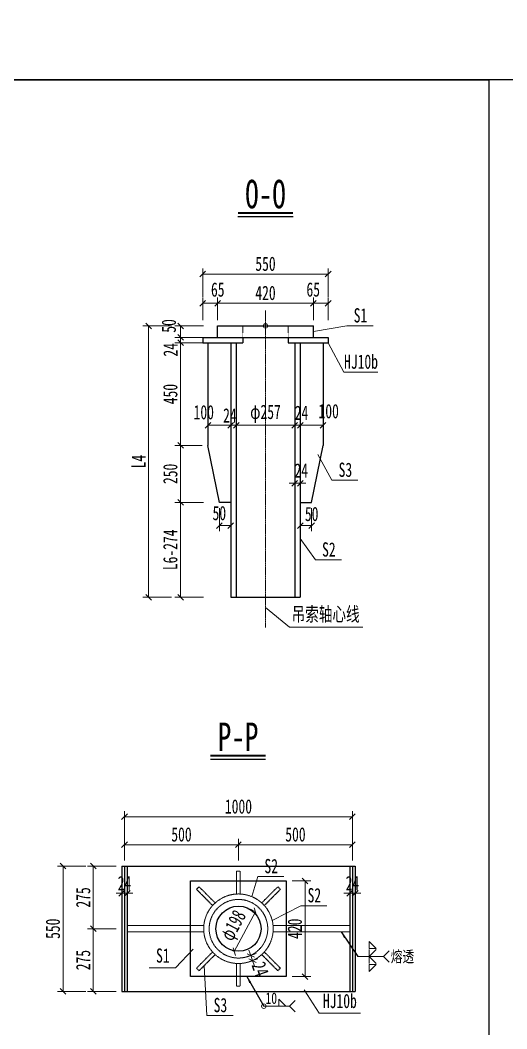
# Model space of a CAD drawing. Header units: millimetres. Extents: x 44597 to 300567, y -113054 to 73044.
# Drawn here: x 55135 to 57270, y -80674 to -76249 of the extents above; entities that cross this region are included whole.
import ezdxf
from ezdxf.enums import TextEntityAlignment as Align

# ---------------------------------------------------------------- set-up
doc = ezdxf.new("R2010")
doc.units = ezdxf.units.MM
doc.linetypes.add('CENTER2', pattern=[28.575, 19.05, -3.175, 3.175, -3.175])
doc.linetypes.add('DASHED', pattern=[0.75, 0.5, -0.25])
doc.layers.get('Defpoints').update_dxf_attribs({"color": 8})
for name, color, linetype, lineweight in [('Dim', 4, 'Continuous', 15), ('中心线', 2, 'CENTER2', 15), ('文字', 7, 'Continuous', 15), ('标注线及字体', 2, 'Continuous', 15), ('细实线', 4, 'Continuous', 15), ('虚线', 7, 'DASHED', 13), ('钢板粗线', 1, 'Continuous', 25)]:
    doc.layers.add(name, color=color, linetype=linetype, lineweight=lineweight)
doc.layers.add('Text', color=4, linetype='Continuous')
doc.styles.add('111', font='', dxfattribs={"width": 0.7})
doc.styles.add('BM_Dim', font='', dxfattribs={"width": 0.85})
doc.styles.add('SMEDI', font='', dxfattribs={"width": 0.75})
doc.styles.get("Standard").update_dxf_attribs({"font": ''})
doc.styles.get('111').set_extended_font_data('仿宋_GB2312')
doc.styles.get('BM_Dim').set_extended_font_data('仿宋_GB2312')
doc.styles.get('SMEDI').set_extended_font_data('仿宋_GB2312')
doc.styles.get('Standard').set_extended_font_data('仿宋_GB2312')
doc.dimstyles.new('200', dxfattribs={"dimscale": 0, "dimtxt": 2.5, "dimasz": 1, "dimexe": 1, "dimexo": 1, "dimgap": 0.6, "dimtad": 1, "dimdec": 0, "dimdsep": 46, "dimtxsty": '111', "dimblk": 'OBLIQUE', "dimcen": 0, "dimclrd": 4, "dimclre": 4, "dimclrt": 4, "dimadec": 1, "dimazin": 2, "dimtfac": 1, "dimtdec": 0, "dimtix": 1, "dimtmove": 2, "dimatfit": 3, "dimfxl": 4, "dimfxlon": 1, "dimtolj": 1, "dimlwd": -1, "dimlwe": -1, "dimarcsym": 0})
doc.dimstyles.new('MSteel_1.0_1.0', dxfattribs={"dimtxt": 3, "dimasz": 1.2, "dimexe": 1, "dimexo": 1, "dimgap": 1, "dimtad": 3, "dimtoh": 1, "dimdec": 0, "dimzin": 0, "dimdsep": 46, "dimtxsty": 'Standard', "dimblk": 'ARCHTICK', "dimcen": 0.09, "dimclrd": 3, "dimclre": 3, "dimadec": 0, "dimazin": 0, "dimtfac": 1, "dimtdec": 4, "dimtofl": 0, "dimtmove": 0, "dimatfit": 3, "dimfxl": 1, "dimtolj": 1, "dimtzin": 0, "dimarcsym": 0})

# ---------------------------------------------------------------- blocks, each defined once
blk = doc.blocks.new('_Oblique')
at = {"color": 0, "linetype": 'ByBlock', "lineweight": -2}
blk.add_line((-0.5, -0.5), (0.5, 0.5), dxfattribs=at)
blk = doc.blocks.new('*D690')
at = {"layer": 'Defpoints', "color": 0, "transparency": 16777216}
for p in [(56421.2, -77490.9), (56001.2, -77590.6), (56421.2, -77590.6)]:
    blk.add_point(p, dxfattribs=at)
at = {"layer": '细实线', "color": 4, "transparency": 16777216}
for p, q in [((56001.2, -77565.6), (56001.2, -77465.9)), ((56421.2, -77565.6), (56421.2, -77465.9)), ((56001.2, -77490.9), (56421.2, -77490.9))]:
    blk.add_line(p, q, dxfattribs=at)
at = {"layer": '细实线', "color": 4, "transparency": 16777216, "xscale": 25, "yscale": 25, "zscale": 25, "rotation": 180}
blk.add_blockref('_Oblique', (56001.2, -77490.9), dxfattribs=at)
at = {"layer": '细实线', "color": 4, "transparency": 16777216, "xscale": 25, "yscale": 25, "zscale": 25}
blk.add_blockref('_Oblique', (56421.2, -77490.9), dxfattribs=at)
at = {"layer": '细实线', "color": 4, "transparency": 16777216, "insert": (56211.2, -77446.1), "char_height": 62.5, "attachment_point": 5, "style": '111'}
blk.add_mtext('\\A1;420', dxfattribs=at)
blk = doc.blocks.new('*D691')
at = {"layer": 'Defpoints', "color": 0, "transparency": 16777216}
for p in [(55936.2, -77490.9), (55936.2, -77589.7), (56001.2, -77590.6)]:
    blk.add_point(p, dxfattribs=at)
at = {"layer": '细实线', "color": 4, "transparency": 16777216}
for p, q in [((55936.2, -77564.7), (55936.2, -77465.9)), ((56001.2, -77565.6), (56001.2, -77465.9)), ((56001.2, -77490.9), (55936.2, -77490.9))]:
    blk.add_line(p, q, dxfattribs=at)
at = {"layer": '细实线', "color": 4, "transparency": 16777216, "xscale": 25, "yscale": 25, "zscale": 25, "rotation": 180}
blk.add_blockref('_Oblique', (55936.2, -77490.9), dxfattribs=at)
at = {"layer": '细实线', "color": 4, "transparency": 16777216, "xscale": 25, "yscale": 25, "zscale": 25}
blk.add_blockref('_Oblique', (56001.2, -77490.9), dxfattribs=at)
at = {"layer": '细实线', "color": 4, "transparency": 16777216, "insert": (56001.8, -77431.2), "char_height": 62.5, "attachment_point": 5, "style": '111'}
blk.add_mtext('\\A1;65', dxfattribs=at)
blk = doc.blocks.new('*D692')
at = {"layer": 'Defpoints', "color": 0, "transparency": 16777216}
for p in [(56486.2, -77490.9), (56421.2, -77590.6), (56486.2, -77589.7)]:
    blk.add_point(p, dxfattribs=at)
at = {"layer": '细实线', "color": 4, "transparency": 16777216}
for p, q in [((56421.2, -77565.6), (56421.2, -77465.9)), ((56486.2, -77564.7), (56486.2, -77465.9)), ((56421.2, -77490.9), (56486.2, -77490.9))]:
    blk.add_line(p, q, dxfattribs=at)
at = {"layer": '细实线', "color": 4, "transparency": 16777216, "xscale": 25, "yscale": 25, "zscale": 25, "rotation": 180}
blk.add_blockref('_Oblique', (56421.2, -77490.9), dxfattribs=at)
at = {"layer": '细实线', "color": 4, "transparency": 16777216, "xscale": 25, "yscale": 25, "zscale": 25}
blk.add_blockref('_Oblique', (56486.2, -77490.9), dxfattribs=at)
at = {"layer": '细实线', "color": 4, "transparency": 16777216, "insert": (56420.6, -77431.2), "char_height": 62.5, "attachment_point": 5, "style": '111'}
blk.add_mtext('\\A1;65', dxfattribs=at)
blk = doc.blocks.new('*D693')
at = {"layer": 'Defpoints', "color": 0, "transparency": 16777216}
for p in [(56486.2, -77362.9), (55936.2, -77500.8), (56486.2, -77500.8)]:
    blk.add_point(p, dxfattribs=at)
at = {"layer": '细实线', "color": 4, "transparency": 16777216}
for p, q in [((55936.2, -77462.9), (55936.2, -77337.9)), ((56486.2, -77462.9), (56486.2, -77337.9)), ((55936.2, -77362.9), (56486.2, -77362.9))]:
    blk.add_line(p, q, dxfattribs=at)
at = {"layer": '细实线', "color": 4, "transparency": 16777216, "xscale": 25, "yscale": 25, "zscale": 25, "rotation": 180}
blk.add_blockref('_Oblique', (55936.2, -77362.9), dxfattribs=at)
at = {"layer": '细实线', "color": 4, "transparency": 16777216, "xscale": 25, "yscale": 25, "zscale": 25}
blk.add_blockref('_Oblique', (56486.2, -77362.9), dxfattribs=at)
at = {"layer": '细实线', "color": 4, "transparency": 16777216, "insert": (56211.2, -77318.2), "char_height": 62.5, "attachment_point": 5, "style": '111'}
blk.add_mtext('\\A1;550', dxfattribs=at)
blk = doc.blocks.new('*D694')
at = {"layer": 'Defpoints', "color": 0, "transparency": 16777216}
for p in [(56058.7, -78026.6), (55958.7, -78114.6), (56058.7, -78110.7)]:
    blk.add_point(p, dxfattribs=at)
at = {"layer": '细实线', "color": 4, "transparency": 16777216}
for p, q in [((55958.7, -78089.6), (55958.7, -78001.6)), ((56058.7, -78085.7), (56058.7, -78001.6)), ((55958.7, -78026.6), (56058.7, -78026.6))]:
    blk.add_line(p, q, dxfattribs=at)
at = {"layer": '细实线', "color": 4, "transparency": 16777216, "xscale": 25, "yscale": 25, "zscale": 25, "rotation": 180}
blk.add_blockref('_Oblique', (55958.7, -78026.6), dxfattribs=at)
at = {"layer": '细实线', "color": 4, "transparency": 16777216, "xscale": 25, "yscale": 25, "zscale": 25}
blk.add_blockref('_Oblique', (56058.7, -78026.6), dxfattribs=at)
at = {"layer": '细实线', "color": 4, "transparency": 16777216, "insert": (55940.4, -77969.5), "char_height": 62.5, "attachment_point": 5, "style": '111'}
blk.add_mtext('\\A1;100', dxfattribs=at)
blk = doc.blocks.new('*D695')
at = {"layer": 'Defpoints', "color": 0, "transparency": 16777216}
for p in [(56082.7, -78026.6), (56058.7, -78114.6), (56082.7, -78114.6)]:
    blk.add_point(p, dxfattribs=at)
at = {"layer": '细实线', "color": 4, "transparency": 16777216}
for p, q in [((56058.7, -78089.6), (56058.7, -78001.6)), ((56082.7, -78089.6), (56082.7, -78001.6)), ((56058.7, -78026.6), (56033.7, -78026.6)), ((56058.7, -78026.6), (56082.7, -78026.6)), ((56082.7, -78026.6), (56107.7, -78026.6))]:
    blk.add_line(p, q, dxfattribs=at)
at = {"layer": '细实线', "color": 4, "transparency": 16777216, "xscale": 25, "yscale": 25, "zscale": 25}
blk.add_blockref('_Oblique', (56058.7, -78026.6), dxfattribs=at)
at = {"layer": '细实线', "color": 4, "transparency": 16777216, "xscale": 25, "yscale": 25, "zscale": 25, "rotation": 180}
blk.add_blockref('_Oblique', (56082.7, -78026.6), dxfattribs=at)
at = {"layer": '细实线', "color": 4, "transparency": 16777216, "insert": (56055.1, -77983.1), "char_height": 62.5, "attachment_point": 5, "style": '111'}
blk.add_mtext('\\A1;24', dxfattribs=at)
blk = doc.blocks.new('*D696')
at = {"layer": 'Defpoints', "color": 0, "transparency": 16777216}
for p in [(56339.7, -78026.6), (56082.7, -78114.6), (56339.7, -78114.6)]:
    blk.add_point(p, dxfattribs=at)
at = {"layer": '细实线', "color": 4, "transparency": 16777216}
for p, q in [((56082.7, -78089.6), (56082.7, -78001.6)), ((56339.7, -78089.6), (56339.7, -78001.6)), ((56082.7, -78026.6), (56339.7, -78026.6))]:
    blk.add_line(p, q, dxfattribs=at)
at = {"layer": '细实线', "color": 4, "transparency": 16777216, "xscale": 25, "yscale": 25, "zscale": 25, "rotation": 180}
blk.add_blockref('_Oblique', (56082.7, -78026.6), dxfattribs=at)
at = {"layer": '细实线', "color": 4, "transparency": 16777216, "xscale": 25, "yscale": 25, "zscale": 25}
blk.add_blockref('_Oblique', (56339.7, -78026.6), dxfattribs=at)
at = {"layer": '细实线', "color": 4, "transparency": 16777216, "insert": (56211.2, -77976), "char_height": 62.5, "attachment_point": 5, "style": '111'}
blk.add_mtext('\\A1;φ257', dxfattribs=at)
blk = doc.blocks.new('*D697')
at = {"layer": 'Defpoints', "color": 0, "transparency": 16777216}
for p in [(56363.7, -78026.6), (56363.7, -78114.6), (56463.7, -78114.6)]:
    blk.add_point(p, dxfattribs=at)
at = {"layer": '细实线', "color": 4, "transparency": 16777216}
for p, q in [((56363.7, -78089.6), (56363.7, -78001.6)), ((56463.7, -78089.6), (56463.7, -78001.6)), ((56463.7, -78026.6), (56363.7, -78026.6))]:
    blk.add_line(p, q, dxfattribs=at)
at = {"layer": '细实线', "color": 4, "transparency": 16777216, "xscale": 25, "yscale": 25, "zscale": 25, "rotation": 180}
blk.add_blockref('_Oblique', (56363.7, -78026.6), dxfattribs=at)
at = {"layer": '细实线', "color": 4, "transparency": 16777216, "xscale": 25, "yscale": 25, "zscale": 25}
blk.add_blockref('_Oblique', (56463.7, -78026.6), dxfattribs=at)
at = {"layer": '细实线', "color": 4, "transparency": 16777216, "insert": (56488.4, -77965), "char_height": 62.5, "attachment_point": 5, "style": '111'}
blk.add_mtext('\\A1;100', dxfattribs=at)
blk = doc.blocks.new('*D698')
at = {"layer": 'Defpoints', "color": 0, "transparency": 16777216}
for p in [(56339.7, -78026.6), (56339.7, -78114.6), (56363.7, -78114.6)]:
    blk.add_point(p, dxfattribs=at)
at = {"layer": '细实线', "color": 4, "transparency": 16777216}
for p, q in [((56339.7, -78089.6), (56339.7, -78001.6)), ((56363.7, -78089.6), (56363.7, -78001.6)), ((56339.7, -78026.6), (56314.7, -78026.6)), ((56363.7, -78026.6), (56339.7, -78026.6)), ((56363.7, -78026.6), (56388.7, -78026.6))]:
    blk.add_line(p, q, dxfattribs=at)
at = {"layer": '细实线', "color": 4, "transparency": 16777216, "xscale": 25, "yscale": 25, "zscale": 25}
blk.add_blockref('_Oblique', (56339.7, -78026.6), dxfattribs=at)
at = {"layer": '细实线', "color": 4, "transparency": 16777216, "xscale": 25, "yscale": 25, "zscale": 25, "rotation": 180}
blk.add_blockref('_Oblique', (56363.7, -78026.6), dxfattribs=at)
at = {"layer": '细实线', "color": 4, "transparency": 16777216, "insert": (56369, -77971.4), "char_height": 62.5, "attachment_point": 5, "style": '111'}
blk.add_mtext('\\A1;24', dxfattribs=at)
blk = doc.blocks.new('*D699')
at = {"layer": 'Defpoints', "color": 0, "transparency": 16777216}
for p in [(56008.7, -78364.6), (56058.7, -78364.6), (56058.7, -78466.6)]:
    blk.add_point(p, dxfattribs=at)
at = {"layer": '细实线', "color": 4, "transparency": 16777216}
for p, q in [((56008.7, -78389.6), (56008.7, -78491.6)), ((56058.7, -78389.6), (56058.7, -78491.6)), ((56008.7, -78466.6), (56058.7, -78466.6))]:
    blk.add_line(p, q, dxfattribs=at)
at = {"layer": '细实线', "color": 4, "transparency": 16777216, "xscale": 25, "yscale": 25, "zscale": 25, "rotation": 180}
blk.add_blockref('_Oblique', (56008.7, -78466.6), dxfattribs=at)
at = {"layer": '细实线', "color": 4, "transparency": 16777216, "xscale": 25, "yscale": 25, "zscale": 25}
blk.add_blockref('_Oblique', (56058.7, -78466.6), dxfattribs=at)
at = {"layer": '细实线', "color": 4, "transparency": 16777216, "insert": (56008.7, -78412), "char_height": 62.5, "attachment_point": 5, "style": '111'}
blk.add_mtext('\\A1;50', dxfattribs=at)
blk = doc.blocks.new('*D700')
at = {"layer": 'Defpoints', "color": 0, "transparency": 16777216}
for p in [(56363.7, -78364.6), (56413.7, -78364.6), (56363.7, -78466.6)]:
    blk.add_point(p, dxfattribs=at)
at = {"layer": '细实线', "color": 4, "transparency": 16777216}
for p, q in [((56363.7, -78389.6), (56363.7, -78491.6)), ((56413.7, -78389.6), (56413.7, -78491.6)), ((56413.7, -78466.6), (56363.7, -78466.6))]:
    blk.add_line(p, q, dxfattribs=at)
at = {"layer": '细实线', "color": 4, "transparency": 16777216, "xscale": 25, "yscale": 25, "zscale": 25, "rotation": 180}
blk.add_blockref('_Oblique', (56363.7, -78466.6), dxfattribs=at)
at = {"layer": '细实线', "color": 4, "transparency": 16777216, "xscale": 25, "yscale": 25, "zscale": 25}
blk.add_blockref('_Oblique', (56413.7, -78466.6), dxfattribs=at)
at = {"layer": '细实线', "color": 4, "transparency": 16777216, "insert": (56413.7, -78415.8), "char_height": 62.5, "attachment_point": 5, "style": '111'}
blk.add_mtext('\\A1;50', dxfattribs=at)
blk = doc.blocks.new('*D701')
at = {"layer": 'Defpoints', "color": 0, "transparency": 16777216}
for p in [(56001.2, -77590.6), (55838.6, -77640.6), (56001.2, -77640.6)]:
    blk.add_point(p, dxfattribs=at)
at = {"layer": '细实线', "color": 4, "transparency": 16777216}
for p, q in [((55938.6, -77590.6), (55813.6, -77590.6)), ((55838.6, -77590.6), (55838.6, -77640.6)), ((55938.6, -77640.6), (55813.6, -77640.6))]:
    blk.add_line(p, q, dxfattribs=at)
at = {"layer": '细实线', "color": 4, "transparency": 16777216, "xscale": 25, "yscale": 25, "zscale": 25}
for p, rotation in [((55838.6, -77590.6), 90), ((55838.6, -77640.6), 270)]:
    blk.add_blockref('_Oblique', p, dxfattribs=dict(at, rotation=rotation))
at = {"layer": '细实线', "color": 4, "transparency": 16777216, "insert": (55787.5, -77590.6), "char_height": 62.5, "attachment_point": 5, "rotation": 90, "style": '111'}
blk.add_mtext('\\A1;50', dxfattribs=at)
blk = doc.blocks.new('*D702')
at = {"layer": 'Defpoints', "color": 0, "transparency": 16777216}
for p in [(56001.2, -77640.6), (55838.6, -77664.6), (56001.2, -77664.6)]:
    blk.add_point(p, dxfattribs=at)
at = {"layer": '细实线', "color": 4, "transparency": 16777216}
for p, q in [((55838.6, -77640.6), (55838.6, -77615.6)), ((55938.6, -77640.6), (55813.6, -77640.6)), ((55838.6, -77640.6), (55838.6, -77664.6)), ((55938.6, -77664.6), (55813.6, -77664.6)), ((55838.6, -77664.6), (55838.6, -77689.6))]:
    blk.add_line(p, q, dxfattribs=at)
at = {"layer": '细实线', "color": 4, "transparency": 16777216, "xscale": 25, "yscale": 25, "zscale": 25}
for p, rotation in [((55838.6, -77640.6), 270), ((55838.6, -77664.6), 90)]:
    blk.add_blockref('_Oblique', p, dxfattribs=dict(at, rotation=rotation))
at = {"layer": '细实线', "color": 4, "transparency": 16777216, "insert": (55794.5, -77695.3), "char_height": 62.5, "attachment_point": 5, "rotation": 90, "style": '111'}
blk.add_mtext('\\A1;24', dxfattribs=at)
blk = doc.blocks.new('*D703')
at = {"layer": 'Defpoints', "color": 0, "transparency": 16777216}
for p in [(56001.2, -77664.6), (55838.6, -78114.6), (55958.7, -78114.6)]:
    blk.add_point(p, dxfattribs=at)
at = {"layer": '细实线', "color": 4, "transparency": 16777216}
for p, q in [((55938.6, -77664.6), (55813.6, -77664.6)), ((55838.6, -77664.6), (55838.6, -78114.6)), ((55933.7, -78114.6), (55813.6, -78114.6))]:
    blk.add_line(p, q, dxfattribs=at)
at = {"layer": '细实线', "color": 4, "transparency": 16777216, "xscale": 25, "yscale": 25, "zscale": 25}
for p, rotation in [((55838.6, -77664.6), 90), ((55838.6, -78114.6), 270)]:
    blk.add_blockref('_Oblique', p, dxfattribs=dict(at, rotation=rotation))
at = {"layer": '细实线', "color": 4, "transparency": 16777216, "insert": (55793.8, -77889.6), "char_height": 62.5, "attachment_point": 5, "rotation": 90, "style": '111'}
blk.add_mtext('\\A1;450', dxfattribs=at)
blk = doc.blocks.new('*D704')
at = {"layer": 'Defpoints', "color": 0, "transparency": 16777216}
for p in [(55958.7, -78114.6), (55838.6, -78364.6), (56008.7, -78364.6)]:
    blk.add_point(p, dxfattribs=at)
at = {"layer": '细实线', "color": 4, "transparency": 16777216}
for p, q in [((55933.7, -78114.6), (55813.6, -78114.6)), ((55838.6, -78114.6), (55838.6, -78364.6)), ((55938.6, -78364.6), (55813.6, -78364.6))]:
    blk.add_line(p, q, dxfattribs=at)
at = {"layer": '细实线', "color": 4, "transparency": 16777216, "xscale": 25, "yscale": 25, "zscale": 25}
for p, rotation in [((55838.6, -78114.6), 90), ((55838.6, -78364.6), 270)]:
    blk.add_blockref('_Oblique', p, dxfattribs=dict(at, rotation=rotation))
at = {"layer": '细实线', "color": 4, "transparency": 16777216, "insert": (55793.8, -78239.6), "char_height": 62.5, "attachment_point": 5, "rotation": 90, "style": '111'}
blk.add_mtext('\\A1;250', dxfattribs=at)
blk = doc.blocks.new('*D705')
at = {"layer": 'Defpoints', "color": 0, "transparency": 16777216}
for p in [(56008.7, -78364.6), (55838.6, -78781), (56031.5, -78781)]:
    blk.add_point(p, dxfattribs=at)
at = {"layer": '细实线', "color": 4, "transparency": 16777216}
for p, q in [((55938.6, -78364.6), (55813.6, -78364.6)), ((55838.6, -78364.6), (55838.6, -78781)), ((55938.6, -78781), (55813.6, -78781))]:
    blk.add_line(p, q, dxfattribs=at)
at = {"layer": '细实线', "color": 4, "transparency": 16777216, "xscale": 25, "yscale": 25, "zscale": 25}
for p, rotation in [((55838.6, -78364.6), 90), ((55838.6, -78781), 270)]:
    blk.add_blockref('_Oblique', p, dxfattribs=dict(at, rotation=rotation))
at = {"layer": '细实线', "color": 4, "transparency": 16777216, "insert": (55793.8, -78572.8), "char_height": 62.5, "attachment_point": 5, "rotation": 90, "style": '111'}
blk.add_mtext('\\A1;L6-274', dxfattribs=at)
blk = doc.blocks.new('*D706')
at = {"layer": 'Defpoints', "color": 0, "transparency": 16777216}
for p in [(55876.1, -77590.6), (55698.4, -78781), (55851.5, -78781)]:
    blk.add_point(p, dxfattribs=at)
at = {"layer": '细实线', "color": 4, "transparency": 16777216}
for p, q in [((55798.4, -77590.6), (55673.4, -77590.6)), ((55698.4, -77590.6), (55698.4, -78781)), ((55798.4, -78781), (55673.4, -78781))]:
    blk.add_line(p, q, dxfattribs=at)
at = {"layer": '细实线', "color": 4, "transparency": 16777216, "xscale": 25, "yscale": 25, "zscale": 25}
for p, rotation in [((55698.4, -77590.6), 90), ((55698.4, -78781), 270)]:
    blk.add_blockref('_Oblique', p, dxfattribs=dict(at, rotation=rotation))
at = {"layer": '细实线', "color": 4, "transparency": 16777216, "insert": (55654.3, -78185.8), "char_height": 62.5, "attachment_point": 5, "rotation": 90, "style": '111'}
blk.add_mtext('\\A1;L4', dxfattribs=at)
blk = doc.blocks.new('*D707')
at = {"layer": 'Defpoints', "color": 0, "transparency": 16777216}
for p in [(56363.7, -78280.7), (56339.7, -78323.8), (56363.7, -78323.8)]:
    blk.add_point(p, dxfattribs=at)
at = {"layer": '细实线', "color": 4, "transparency": 16777216}
for p, q in [((56339.7, -78298.8), (56339.7, -78255.7)), ((56363.7, -78298.8), (56363.7, -78255.7)), ((56339.7, -78280.7), (56314.7, -78280.7)), ((56339.7, -78280.7), (56363.7, -78280.7)), ((56363.7, -78280.7), (56388.7, -78280.7))]:
    blk.add_line(p, q, dxfattribs=at)
at = {"layer": '细实线', "color": 4, "transparency": 16777216, "xscale": 25, "yscale": 25, "zscale": 25}
blk.add_blockref('_Oblique', (56339.7, -78280.7), dxfattribs=at)
at = {"layer": '细实线', "color": 4, "transparency": 16777216, "xscale": 25, "yscale": 25, "zscale": 25, "rotation": 180}
blk.add_blockref('_Oblique', (56363.7, -78280.7), dxfattribs=at)
at = {"layer": '细实线', "color": 4, "transparency": 16777216, "insert": (56368, -78224.6), "char_height": 62.5, "attachment_point": 5, "style": '111'}
blk.add_mtext('\\A1;24', dxfattribs=at)
blk = doc.blocks.new('*D708')
at = {"layer": 'Defpoints', "color": 0, "transparency": 16777216}
for p in [(56092.6, -79866.4), (55592.6, -79960.2), (56092.6, -79960.2)]:
    blk.add_point(p, dxfattribs=at)
at = {"layer": '细实线', "color": 4, "transparency": 16777216}
for p, q in [((55592.6, -79935.2), (55592.6, -79841.4)), ((55592.6, -79866.4), (56092.6, -79866.4)), ((56092.6, -79935.2), (56092.6, -79841.4))]:
    blk.add_line(p, q, dxfattribs=at)
at = {"layer": '细实线', "color": 4, "transparency": 16777216, "xscale": 25, "yscale": 25, "zscale": 25, "rotation": 180}
blk.add_blockref('_Oblique', (55592.6, -79866.4), dxfattribs=at)
at = {"layer": '细实线', "color": 4, "transparency": 16777216, "xscale": 25, "yscale": 25, "zscale": 25}
blk.add_blockref('_Oblique', (56092.6, -79866.4), dxfattribs=at)
at = {"layer": '细实线', "color": 4, "transparency": 16777216, "insert": (55842.6, -79821.7), "char_height": 62.5, "attachment_point": 5, "style": '111'}
blk.add_mtext('\\A1;500', dxfattribs=at)
blk = doc.blocks.new('*D709')
at = {"layer": 'Defpoints', "color": 0, "transparency": 16777216}
for p in [(56592.6, -79866.4), (56092.6, -79960.2), (56592.6, -79960.2)]:
    blk.add_point(p, dxfattribs=at)
at = {"layer": '细实线', "color": 4, "transparency": 16777216}
for p, q in [((56092.6, -79935.2), (56092.6, -79841.4)), ((56092.6, -79866.4), (56592.6, -79866.4)), ((56592.6, -79935.2), (56592.6, -79841.4))]:
    blk.add_line(p, q, dxfattribs=at)
at = {"layer": '细实线', "color": 4, "transparency": 16777216, "xscale": 25, "yscale": 25, "zscale": 25, "rotation": 180}
blk.add_blockref('_Oblique', (56092.6, -79866.4), dxfattribs=at)
at = {"layer": '细实线', "color": 4, "transparency": 16777216, "xscale": 25, "yscale": 25, "zscale": 25}
blk.add_blockref('_Oblique', (56592.6, -79866.4), dxfattribs=at)
at = {"layer": '细实线', "color": 4, "transparency": 16777216, "insert": (56342.6, -79821.7), "char_height": 62.5, "attachment_point": 5, "style": '111'}
blk.add_mtext('\\A1;500', dxfattribs=at)
blk = doc.blocks.new('*D710')
at = {"layer": 'Defpoints', "color": 0, "transparency": 16777216}
for p in [(56592.6, -79743.8), (55592.6, -79960.2), (56592.6, -79960.2)]:
    blk.add_point(p, dxfattribs=at)
at = {"layer": '细实线', "color": 4, "transparency": 16777216}
for p, q in [((55592.6, -79843.8), (55592.6, -79718.8)), ((56592.6, -79843.8), (56592.6, -79718.8)), ((55592.6, -79743.8), (56592.6, -79743.8))]:
    blk.add_line(p, q, dxfattribs=at)
at = {"layer": '细实线', "color": 4, "transparency": 16777216, "xscale": 25, "yscale": 25, "zscale": 25, "rotation": 180}
blk.add_blockref('_Oblique', (55592.6, -79743.8), dxfattribs=at)
at = {"layer": '细实线', "color": 4, "transparency": 16777216, "xscale": 25, "yscale": 25, "zscale": 25}
blk.add_blockref('_Oblique', (56592.6, -79743.8), dxfattribs=at)
at = {"layer": '细实线', "color": 4, "transparency": 16777216, "insert": (56092.6, -79699.1), "char_height": 62.5, "attachment_point": 5, "style": '111'}
blk.add_mtext('\\A1;1000', dxfattribs=at)
blk = doc.blocks.new('*D711')
at = {"layer": 'Defpoints', "color": 0, "transparency": 16777216}
for p in [(55601.7, -79960.2), (55455.7, -80235.2), (55601.7, -80235.2)]:
    blk.add_point(p, dxfattribs=at)
at = {"layer": '细实线', "color": 4, "transparency": 16777216}
for p, q in [((55555.7, -79960.2), (55430.7, -79960.2)), ((55455.7, -79960.2), (55455.7, -80235.2)), ((55555.7, -80235.2), (55430.7, -80235.2))]:
    blk.add_line(p, q, dxfattribs=at)
at = {"layer": '细实线', "color": 4, "transparency": 16777216, "xscale": 25, "yscale": 25, "zscale": 25}
for p, rotation in [((55455.7, -79960.2), 90), ((55455.7, -80235.2), 270)]:
    blk.add_blockref('_Oblique', p, dxfattribs=dict(at, rotation=rotation))
at = {"layer": '细实线', "color": 4, "transparency": 16777216, "insert": (55411.6, -80097.7), "char_height": 62.5, "attachment_point": 5, "rotation": 90, "style": '111'}
blk.add_mtext('\\A1;275', dxfattribs=at)
blk = doc.blocks.new('*D712')
at = {"layer": 'Defpoints', "color": 0, "transparency": 16777216}
for p in [(55601.7, -80235.2), (55455.7, -80510.2), (55601.7, -80510.2)]:
    blk.add_point(p, dxfattribs=at)
at = {"layer": '细实线', "color": 4, "transparency": 16777216}
for p, q in [((55555.7, -80235.2), (55430.7, -80235.2)), ((55455.7, -80235.2), (55455.7, -80510.2)), ((55555.7, -80510.2), (55430.7, -80510.2))]:
    blk.add_line(p, q, dxfattribs=at)
at = {"layer": '细实线', "color": 4, "transparency": 16777216, "xscale": 25, "yscale": 25, "zscale": 25}
for p, rotation in [((55455.7, -80235.2), 90), ((55455.7, -80510.2), 270)]:
    blk.add_blockref('_Oblique', p, dxfattribs=dict(at, rotation=rotation))
at = {"layer": '细实线', "color": 4, "transparency": 16777216, "insert": (55411.6, -80372.7), "char_height": 62.5, "attachment_point": 5, "rotation": 90, "style": '111'}
blk.add_mtext('\\A1;275', dxfattribs=at)
blk = doc.blocks.new('*D713')
at = {"layer": 'Defpoints', "color": 0, "transparency": 16777216}
for p in [(55601.7, -79960.2), (55323.3, -80510.2), (55601.7, -80510.2)]:
    blk.add_point(p, dxfattribs=at)
at = {"layer": '细实线', "color": 4, "transparency": 16777216}
for p, q in [((55423.3, -79960.2), (55298.3, -79960.2)), ((55323.3, -79960.2), (55323.3, -80510.2)), ((55423.3, -80510.2), (55298.3, -80510.2))]:
    blk.add_line(p, q, dxfattribs=at)
at = {"layer": '细实线', "color": 4, "transparency": 16777216, "xscale": 25, "yscale": 25, "zscale": 25}
for p, rotation in [((55323.3, -79960.2), 90), ((55323.3, -80510.2), 270)]:
    blk.add_blockref('_Oblique', p, dxfattribs=dict(at, rotation=rotation))
at = {"layer": '细实线', "color": 4, "transparency": 16777216, "insert": (55278.6, -80235.2), "char_height": 62.5, "attachment_point": 5, "rotation": 90, "style": '111'}
blk.add_mtext('\\A1;550', dxfattribs=at)
blk = doc.blocks.new('*D714')
at = {"layer": 'Defpoints', "color": 0, "transparency": 16777216}
for p in [(56135, -80356.5), (56143, -80379.1), (56154.3, -80375.2)]:
    blk.add_point(p, dxfattribs=at)
at = {"layer": '细实线', "color": 4, "transparency": 16777216}
for p, q in [((56146.4, -80352.5), (56138.1, -80328.9)), ((56146.4, -80352.5), (56170, -80344.3)), ((56146.4, -80352.5), (56154.3, -80375.2)), ((56154.3, -80375.2), (56177.9, -80366.9)), ((56154.3, -80375.2), (56162.5, -80398.8))]:
    blk.add_line(p, q, dxfattribs=at)
at = {"layer": '细实线', "color": 4, "transparency": 16777216, "xscale": 25, "yscale": 25, "zscale": 25}
for p, rotation in [((56146.4, -80352.5), 289.2820604167648), ((56154.3, -80375.2), 109.2820604167648)]:
    blk.add_blockref('_Oblique', p, dxfattribs=dict(at, rotation=rotation))
at = {"layer": '细实线', "color": 4, "transparency": 16777216, "insert": (56188.5, -80412.5), "char_height": 62.5, "attachment_point": 5, "rotation": 289.2821, "style": '111'}
blk.add_mtext('\\A1;24', dxfattribs=at)
blk = doc.blocks.new('*D715')
at = {"layer": 'Defpoints', "color": 0, "transparency": 16777216}
for p in [(56167.3, -80160.7), (56167.3, -80160.7), (56074.2, -80335.5)]:
    blk.add_point(p, dxfattribs=at)
at = {"layer": '细实线', "color": 4, "transparency": 16777216}
for p, q in [((56074.2, -80335.5), (56167.3, -80160.7)), ((56167.3, -80160.7), (56145.2, -80149)), ((56074.2, -80335.5), (56052.2, -80323.7))]:
    blk.add_line(p, q, dxfattribs=at)
at = {"layer": '细实线', "color": 4, "transparency": 16777216, "xscale": 25, "yscale": 25, "zscale": 25}
for p, rotation in [((56167.3, -80160.7), 61.96292621482338), ((56074.2, -80335.5), 241.9629262148233)]:
    blk.add_blockref('_Oblique', p, dxfattribs=dict(at, rotation=rotation))
at = {"layer": '细实线', "color": 4, "transparency": 16777216, "insert": (56076.1, -80224.3), "char_height": 62.5, "attachment_point": 5, "rotation": 61.9629, "style": '111'}
blk.add_mtext('\\A1;φ198', dxfattribs=at)
blk = doc.blocks.new('*D716')
at = {"layer": 'Defpoints', "color": 0, "transparency": 16777216}
for p in [(56302.6, -80025.2), (56302.6, -80445.2), (56384.8, -80445.2)]:
    blk.add_point(p, dxfattribs=at)
at = {"layer": '细实线', "color": 4, "transparency": 16777216}
for p, q in [((56327.6, -80025.2), (56409.8, -80025.2)), ((56384.8, -80025.2), (56384.8, -80445.2)), ((56327.6, -80445.2), (56409.8, -80445.2))]:
    blk.add_line(p, q, dxfattribs=at)
at = {"layer": '细实线', "color": 4, "transparency": 16777216, "xscale": 25, "yscale": 25, "zscale": 25}
for p, rotation in [((56384.8, -80025.2), 90), ((56384.8, -80445.2), 270)]:
    blk.add_blockref('_Oblique', p, dxfattribs=dict(at, rotation=rotation))
at = {"layer": '细实线', "color": 4, "transparency": 16777216, "insert": (56340, -80235.2), "char_height": 62.5, "attachment_point": 5, "rotation": 90, "style": '111'}
blk.add_mtext('\\A1;420', dxfattribs=at)
blk = doc.blocks.new('*D727')
at = {"layer": 'Defpoints', "color": 0, "transparency": 16777216}
for p in [(55580.6, -80028.4), (55604.6, -80028.4), (55604.6, -80079.4)]:
    blk.add_point(p, dxfattribs=at)
at = {"layer": '细实线', "color": 4, "transparency": 16777216}
for p, q in [((55580.6, -80079.4), (55555.6, -80079.4)), ((55580.6, -80053.4), (55580.6, -80104.4)), ((55580.6, -80079.4), (55604.6, -80079.4)), ((55604.6, -80053.4), (55604.6, -80104.4)), ((55604.6, -80079.4), (55629.6, -80079.4))]:
    blk.add_line(p, q, dxfattribs=at)
at = {"layer": '细实线', "color": 4, "transparency": 16777216, "xscale": 25, "yscale": 25, "zscale": 25}
blk.add_blockref('_Oblique', (55580.6, -80079.4), dxfattribs=at)
at = {"layer": '细实线', "color": 4, "transparency": 16777216, "xscale": 25, "yscale": 25, "zscale": 25, "rotation": 180}
blk.add_blockref('_Oblique', (55604.6, -80079.4), dxfattribs=at)
at = {"layer": '细实线', "color": 4, "transparency": 16777216, "insert": (55592.6, -80035.3), "char_height": 62.5, "attachment_point": 5, "style": '111'}
blk.add_mtext('\\A1;24', dxfattribs=at)
blk = doc.blocks.new('*D728')
at = {"layer": 'Defpoints', "color": 0, "transparency": 16777216}
for p in [(56580.6, -80028.4), (56604.6, -80028.4), (56580.6, -80079.4)]:
    blk.add_point(p, dxfattribs=at)
at = {"layer": '细实线', "color": 4, "transparency": 16777216}
for p, q in [((56580.6, -80079.4), (56555.6, -80079.4)), ((56580.6, -80053.4), (56580.6, -80104.4)), ((56604.6, -80079.4), (56580.6, -80079.4)), ((56604.6, -80053.4), (56604.6, -80104.4)), ((56604.6, -80079.4), (56629.6, -80079.4))]:
    blk.add_line(p, q, dxfattribs=at)
at = {"layer": '细实线', "color": 4, "transparency": 16777216, "xscale": 25, "yscale": 25, "zscale": 25}
blk.add_blockref('_Oblique', (56580.6, -80079.4), dxfattribs=at)
at = {"layer": '细实线', "color": 4, "transparency": 16777216, "xscale": 25, "yscale": 25, "zscale": 25, "rotation": 180}
blk.add_blockref('_Oblique', (56604.6, -80079.4), dxfattribs=at)
at = {"layer": '细实线', "color": 4, "transparency": 16777216, "insert": (56592.6, -80035.3), "char_height": 62.5, "attachment_point": 5, "style": '111'}
blk.add_mtext('\\A1;24', dxfattribs=at)
blk = doc.blocks.new('_ArchTick')
at = {"color": 0, "linetype": 'ByBlock', "const_width": 0.15}
blk.add_lwpolyline([(-0.5, -0.5), (0.5, 0.5)], dxfattribs=at)
blk = doc.blocks.new('全融透1')
at = {"layer": 'Dim'}
blk.add_line((0, 0), (4.48, 0), dxfattribs=at)
for points in [[(2, 2.65), (2, 1.41), (3.23, 1.41)], [(2, -2.65), (2, -1.41), (3.23, -1.41)]]:
    blk.add_lwpolyline(points, close=True, dxfattribs=at)
for points in [[(3.23, 1.21), (2, 0), (2, 1.21)], [(3.23, -1.21), (2, 0), (2, -1.21)], [(5.48, 1), (4.48, 0), (5.48, -1)]]:
    blk.add_lwpolyline(points, dxfattribs=at)
at = {"layer": 'Text', "style": 'SMEDI', "width": 0.75}
blk.add_text('熔透', height=2, dxfattribs=at).set_placement((5.77, 0), align=Align.MIDDLE_LEFT)

msp = doc.modelspace()

# ---------------------------------------------------------------- linework, layer by layer
at = {"color": 4}
for p, q in [((56090.1, -77109.8), (56332.3, -77109.8)), ((55969.7, -79490.7), (56211.9, -79490.7))]:
    msp.add_line(p, q, dxfattribs=at)
at = {"color": 6, "const_width": 9}
for points in [[(56090.1, -77094.8), (56332.3, -77094.8)], [(55969.7, -79475.7), (56211.9, -79475.7)]]:
    msp.add_lwpolyline(points, dxfattribs=at)
at = {"layer": 'Defpoints'}
for p, q in [((55592.6, -79960.2), (55592.6, -80510.2)), ((56592.6, -79960.2), (56592.6, -80510.2))]:
    msp.add_line(p, q, dxfattribs=at)
for points in [[(47566.6, -61894.1), (69566.6, -61894.1), (69566.6, -76511.3), (47566.6, -76511.3)], [(47566.6, -76511.3), (57191.6, -76511.3), (57191.6, -82906.3), (47566.6, -82906.3)]]:
    msp.add_lwpolyline(points, close=True, dxfattribs=at)
at = {"layer": 'Dim', "color": 8}
msp.add_line((56203.8, -80574.7), (56315.8, -80574.7), dxfattribs=at)
msp.add_lwpolyline([(56270.3, -80543.9), (56270.3, -80574.7), (56301.1, -80574.7)], close=True, dxfattribs=at)
msp.add_lwpolyline([(56340.8, -80549.7), (56315.8, -80574.7), (56340.8, -80599.7)], dxfattribs=at)
msp.add_circle((56203.8, -80574.7), 10.1, dxfattribs=at)
at = {"layer": '中心线', "ltscale": 0.3}
msp.add_line((56211.2, -77522.7), (56211.2, -78913.7), dxfattribs=at)
at = {"layer": '细实线'}
for p, q in [((56568.6, -77590.1), (56421.2, -77615.6)), ((56568.6, -77590.1), (56683.1, -77590.1)), ((56554.7, -77793.2), (56486.2, -77664.6)), ((56554.7, -77793.2), (56703.8, -77793.2)), ((56502.5, -78267.5), (56440.9, -78154)), ((56502.5, -78267.5), (56617, -78267.5)), ((56429.9, -78617.2), (56363.7, -78523.4)), ((56429.9, -78617.2), (56544.4, -78617.2)), ((56316, -78912.4), (56211.6, -78826.3)), ((56316, -78912.4), (56638.2, -78912.4)), ((56177, -80006.3), (56151.1, -80094.4)), ((56177, -80006.3), (56291.5, -80006.3)), ((56366.3, -80134.1), (56240.7, -80198.6)), ((56366.3, -80134.1), (56480.8, -80134.1)), ((55816.1, -80406.2), (55893.7, -80324.9)), ((55954.2, -80616), (55942.6, -80396.5)), ((55701.6, -80406.2), (55816.1, -80406.2)), ((56446.6, -80605.4), (56380.7, -80503.4)), ((55954.2, -80616), (56068.7, -80616)), ((56446.6, -80605.4), (56628.1, -80605.4))]:
    msp.add_line(p, q, dxfattribs=at)
msp.add_circle((56211.2, -77590.6), 9.63, dxfattribs=at)
at = {"layer": '虚线', "ltscale": 2}
for p, q in [((56112.2, -77640.6), (56112.2, -77590.6)), ((56310.2, -77640.6), (56310.2, -77590.6))]:
    msp.add_line(p, q, dxfattribs=at)
at = {"layer": '虚线', "color": 6, "ltscale": 4}
for p, q in [((56084.6, -80082.7), (56084.6, -79982.7)), ((56084.6, -79982.7), (56100.6, -79982.7)), ((56100.6, -80082.7), (56100.6, -79982.7)), ((55908.4, -80062.3), (55919.7, -80051)), ((55979.1, -80133), (55908.4, -80062.3)), ((55990.4, -80121.7), (55919.7, -80051)), ((56194.8, -80121.7), (56265.5, -80051)), ((56206.1, -80133), (56276.8, -80062.3)), ((56265.5, -80051), (56276.8, -80062.3)), ((55604.6, -80221.2), (55940.8, -80221.2)), ((56244.5, -80221.2), (56580.6, -80221.2)), ((55604.6, -80249.2), (55940.8, -80249.2)), ((56244.5, -80249.2), (56580.6, -80249.2)), ((55979.1, -80337.4), (55908.4, -80408.1)), ((55990.4, -80348.7), (55919.7, -80419.4)), ((56194.8, -80348.7), (56265.5, -80419.4)), ((56206.1, -80337.4), (56276.8, -80408.1)), ((56084.6, -80387.7), (56084.6, -80487.7)), ((56100.6, -80387.7), (56100.6, -80487.7)), ((55908.4, -80408.1), (55919.7, -80419.4)), ((56265.5, -80419.4), (56276.8, -80408.1)), ((56084.6, -80487.7), (56100.6, -80487.7))]:
    msp.add_line(p, q, dxfattribs=at)
for radius in [152.5, 128.5]:
    msp.add_circle((56092.6, -80235.2), radius, dxfattribs=at)
at = {"layer": '钢板粗线'}
for p, q in [((56001.2, -77590.6), (56421.2, -77590.6)), ((56001.2, -77640.6), (56001.2, -77590.6)), ((56421.2, -77640.6), (56421.2, -77590.6)), ((55936.2, -77640.6), (56486.2, -77640.6)), ((55936.2, -77640.6), (55936.2, -77664.6)), ((56112.2, -77640.6), (56112.2, -77664.6)), ((56310.2, -77640.6), (56310.2, -77664.6)), ((56486.2, -77640.6), (56486.2, -77664.6)), ((55936.2, -77664.6), (56112.2, -77664.6)), ((55958.7, -77664.6), (55958.7, -78114.6)), ((56058.7, -77664.6), (56058.7, -78781)), ((56082.7, -77664.6), (56082.7, -78781)), ((56310.2, -77664.6), (56486.2, -77664.6)), ((56339.7, -77664.6), (56339.7, -78781)), ((56363.7, -77664.6), (56363.7, -78781)), ((56463.7, -77664.6), (56463.7, -78114.6)), ((56008.7, -78364.6), (55958.7, -78114.6)), ((56413.7, -78364.6), (56463.7, -78114.6)), ((56058.7, -78364.6), (56008.7, -78364.6)), ((56363.7, -78364.6), (56413.7, -78364.6)), ((56058.7, -78781), (56363.7, -78781)), ((55580.6, -79960.2), (56604.6, -79960.2)), ((55580.6, -79960.2), (55580.6, -80510.2)), ((55604.6, -79960.2), (55604.6, -80510.2)), ((56580.6, -79960.2), (56580.6, -80510.2)), ((56604.6, -79960.2), (56604.6, -80510.2)), ((55580.6, -80510.2), (56604.6, -80510.2))]:
    msp.add_line(p, q, dxfattribs=at)
msp.add_lwpolyline([(56302.6, -80025.2), (56302.6, -80445.2), (55882.6, -80445.2), (55882.6, -80025.2)], close=True, dxfattribs=at)
msp.add_circle((56092.6, -80235.2), 99, dxfattribs=at)

# ---------------------------------------------------------------- block references
at = {"layer": '细实线', "color": 8, "xscale": 25, "yscale": 25, "zscale": 25}
msp.add_blockref('全融透1', (56616.7, -80357), dxfattribs=at)

# ---------------------------------------------------------------- texts
at = {"layer": 'Text', "style": 'SMEDI', "width": 0.75}
msp.add_text('10', height=50, dxfattribs=at).set_placement((56211, -80539.7), align=Align.MIDDLE_LEFT)
at = {"layer": '文字', "style": 'BM_Dim', "width": 0.7}
for s, p in [('S1', (56627.9, -77594.1)), ('HJ10b', (56630.4, -77797.2)), ('S3', (56561.8, -78271.5)), ('S2', (56489.2, -78621.2)), ('吊索轴心线', (56475, -78904.8)), ('S2', (56236.3, -80010.3)), ('S2', (56425.6, -80138.1)), ('S1', (55760.9, -80402.7)), ('HJ10b', (56537.5, -80601.9)), ('S3', (56013.5, -80620))]:
    msp.add_text(s, height=62.5, dxfattribs=at).set_placement(p, align=Align.BOTTOM_CENTER)
at = {"layer": '标注线及字体', "style": '111', "width": 0.7}
for s, p in [('O-O', (56211.2, -77012.1)), ('P-P', (56090.8, -79393))]:
    msp.add_text(s, height=125, dxfattribs=at).set_placement(p, align=Align.MIDDLE)

# ---------------------------------------------------------------- dimensions: what is measured, and where the dimension line sits
at = {"layer": '细实线'}
for base, p1, p2, override, picture, middle in [((56486.2, -77362.9), (55936.2, -77500.8), (56486.2, -77500.8), {"dimscale": 25}, '*D693', (56211.2, -77318.2)), ((56421.2, -77490.9), (56001.2, -77590.6), (56421.2, -77590.6), {"dimscale": 25}, '*D690', (56211.2, -77446.1)), ((56592.6, -79743.8), (55592.6, -79960.2), (56592.6, -79960.2), {"dimscale": 25, "dimblk": 'Oblique'}, '*D710', (56092.6, -79699.1)), ((56092.6, -79866.4), (55592.6, -79960.2), (56092.6, -79960.2), {"dimscale": 25}, '*D708', (55842.6, -79821.7)), ((56592.6, -79866.4), (56092.6, -79960.2), (56592.6, -79960.2), {"dimscale": 25}, '*D709', (56342.6, -79821.7)), ((55604.6, -80079.4), (55580.6, -80028.4), (55604.6, -80028.4), {"dimscale": 25, "dimblk": 'Oblique'}, '*D727', (55592.6, -80035.3))]:
    dim = msp.add_linear_dim(base=base, p1=p1, p2=p2, dimstyle='200', override=override, dxfattribs=at)
    dim.commit()
    dim.dimension.update_dxf_attribs({"geometry": picture, "text_midpoint": middle})
for base, p1, p2, picture, middle in [((55936.2, -77490.9), (56001.2, -77590.6), (55936.2, -77589.7), '*D691', (56001.8, -77431.2)), ((56058.7, -78026.6), (55958.7, -78114.6), (56058.7, -78110.7), '*D694', (55940.4, -77969.5)), ((56082.7, -78026.6), (56058.7, -78114.6), (56082.7, -78114.6), '*D695', (56055.1, -77983.1)), ((56363.7, -78280.7), (56339.7, -78323.8), (56363.7, -78323.8), '*D707', (56368, -78224.6)), ((56058.7, -78466.6), (56008.7, -78364.6), (56058.7, -78364.6), '*D699', (56008.7, -78412))]:
    dim = msp.add_linear_dim(base=base, p1=p1, p2=p2, dimstyle='200', override={"dimscale": 25}, dxfattribs=at)
    dim.commit()
    dim.dimension.update_dxf_attribs({"geometry": picture, "text_midpoint": middle, "dimtype": 160})
for base, p1, p2, angle, picture, middle, dimtype in [((56486.2, -77490.9), (56421.2, -77590.6), (56486.2, -77589.7), 180, '*D692', (56420.6, -77431.2), 160), ((55838.6, -77640.6), (56001.2, -77590.6), (56001.2, -77640.6), 90, '*D701', (55787.5, -77590.6), 160), ((55838.6, -77664.6), (56001.2, -77640.6), (56001.2, -77664.6), 90, '*D702', (55794.5, -77695.3), 160), ((56363.7, -78026.6), (56463.7, -78114.6), (56363.7, -78114.6), 180, '*D697', (56488.4, -77965), 160), ((56339.7, -78026.6), (56363.7, -78114.6), (56339.7, -78114.6), 180, '*D698', (56369, -77971.4), 160), ((56363.7, -78466.6), (56413.7, -78364.6), (56363.7, -78364.6), 180, '*D700', (56413.7, -78415.8), 160), ((56154.3, -80375.2), (56135, -80356.5), (56143, -80379.1), 289.2821, '*D714', (56188.5, -80412.5), 161)]:
    dim = msp.add_linear_dim(base=base, p1=p1, p2=p2, angle=angle, dimstyle='200', override={"dimscale": 25}, dxfattribs=at)
    dim.commit()
    dim.dimension.update_dxf_attribs({"geometry": picture, "text_midpoint": middle, "dimtype": dimtype})
for base, p1, p2, text, picture, middle in [((55698.4, -78781), (55876.1, -77590.6), (55851.5, -78781), 'L4', '*D706', (55654.3, -78185.8)), ((55838.6, -78781), (56008.7, -78364.6), (56031.5, -78781), 'L6-274', '*D705', (55793.8, -78572.8))]:
    dim = msp.add_linear_dim(base=base, p1=p1, p2=p2, angle=90, text=text, dimstyle='200', override={"dimscale": 25, "dimtxsty": '111'}, dxfattribs=at)
    dim.commit()
    dim.dimension.update_dxf_attribs({"geometry": picture, "text_midpoint": middle})
for base, p1, p2, angle, override, picture, middle in [((55838.6, -78114.6), (56001.2, -77664.6), (55958.7, -78114.6), 90, {"dimscale": 25}, '*D703', (55793.8, -77889.6)), ((55838.6, -78364.6), (55958.7, -78114.6), (56008.7, -78364.6), 90, {"dimscale": 25}, '*D704', (55793.8, -78239.6)), ((55323.3, -80510.2), (55601.7, -79960.2), (55601.7, -80510.2), 90, {"dimscale": 25}, '*D713', (55278.6, -80235.2)), ((55455.7, -80235.2), (55601.7, -79960.2), (55601.7, -80235.2), 90, {"dimscale": 25}, '*D711', (55411.6, -80097.7)), ((56580.6, -80079.4), (56604.6, -80028.4), (56580.6, -80028.4), 180, {"dimscale": 25, "dimblk": 'Oblique'}, '*D728', (56592.6, -80035.3)), ((56384.8, -80445.2), (56302.6, -80025.2), (56302.6, -80445.2), 90, {"dimscale": 25}, '*D716', (56340, -80235.2)), ((55455.7, -80510.2), (55601.7, -80235.2), (55601.7, -80510.2), 90, {"dimscale": 25}, '*D712', (55411.6, -80372.7))]:
    dim = msp.add_linear_dim(base=base, p1=p1, p2=p2, angle=angle, dimstyle='200', override=override, dxfattribs=at)
    dim.commit()
    dim.dimension.update_dxf_attribs({"geometry": picture, "text_midpoint": middle})
dim = msp.add_linear_dim(base=(56339.7, -78026.6), p1=(56082.7, -78114.6), p2=(56339.7, -78114.6), text='φ<>', dimstyle='200', override={"dimscale": 25}, dxfattribs=at)
dim.commit()
dim.dimension.update_dxf_attribs({"geometry": '*D696', "text_midpoint": (56211.2, -77976)})
dim = msp.add_aligned_dim(p1=(56074.2, -80335.5), p2=(56167.3, -80160.7), distance=0, text='φ<>', dimstyle='200', override={"dimscale": 25}, dxfattribs=at)
dim.commit()
dim.dimension.update_dxf_attribs({"geometry": '*D715', "text_midpoint": (56076.1, -80224.3)})

# ---------------------------------------------------------------- leaders
at = {"layer": 'Dim'}
for points in [[(56542.8, -80249.2), (56616.7, -80357)], [(56129.2, -80445.2), (56203.8, -80574.7)]]:
    msp.add_leader(points, dimstyle='MSteel_1.0_1.0', override={"dimscale": 25, "dimclrd": 256}, dxfattribs=at)

doc.saveas('drawing.dxf')
